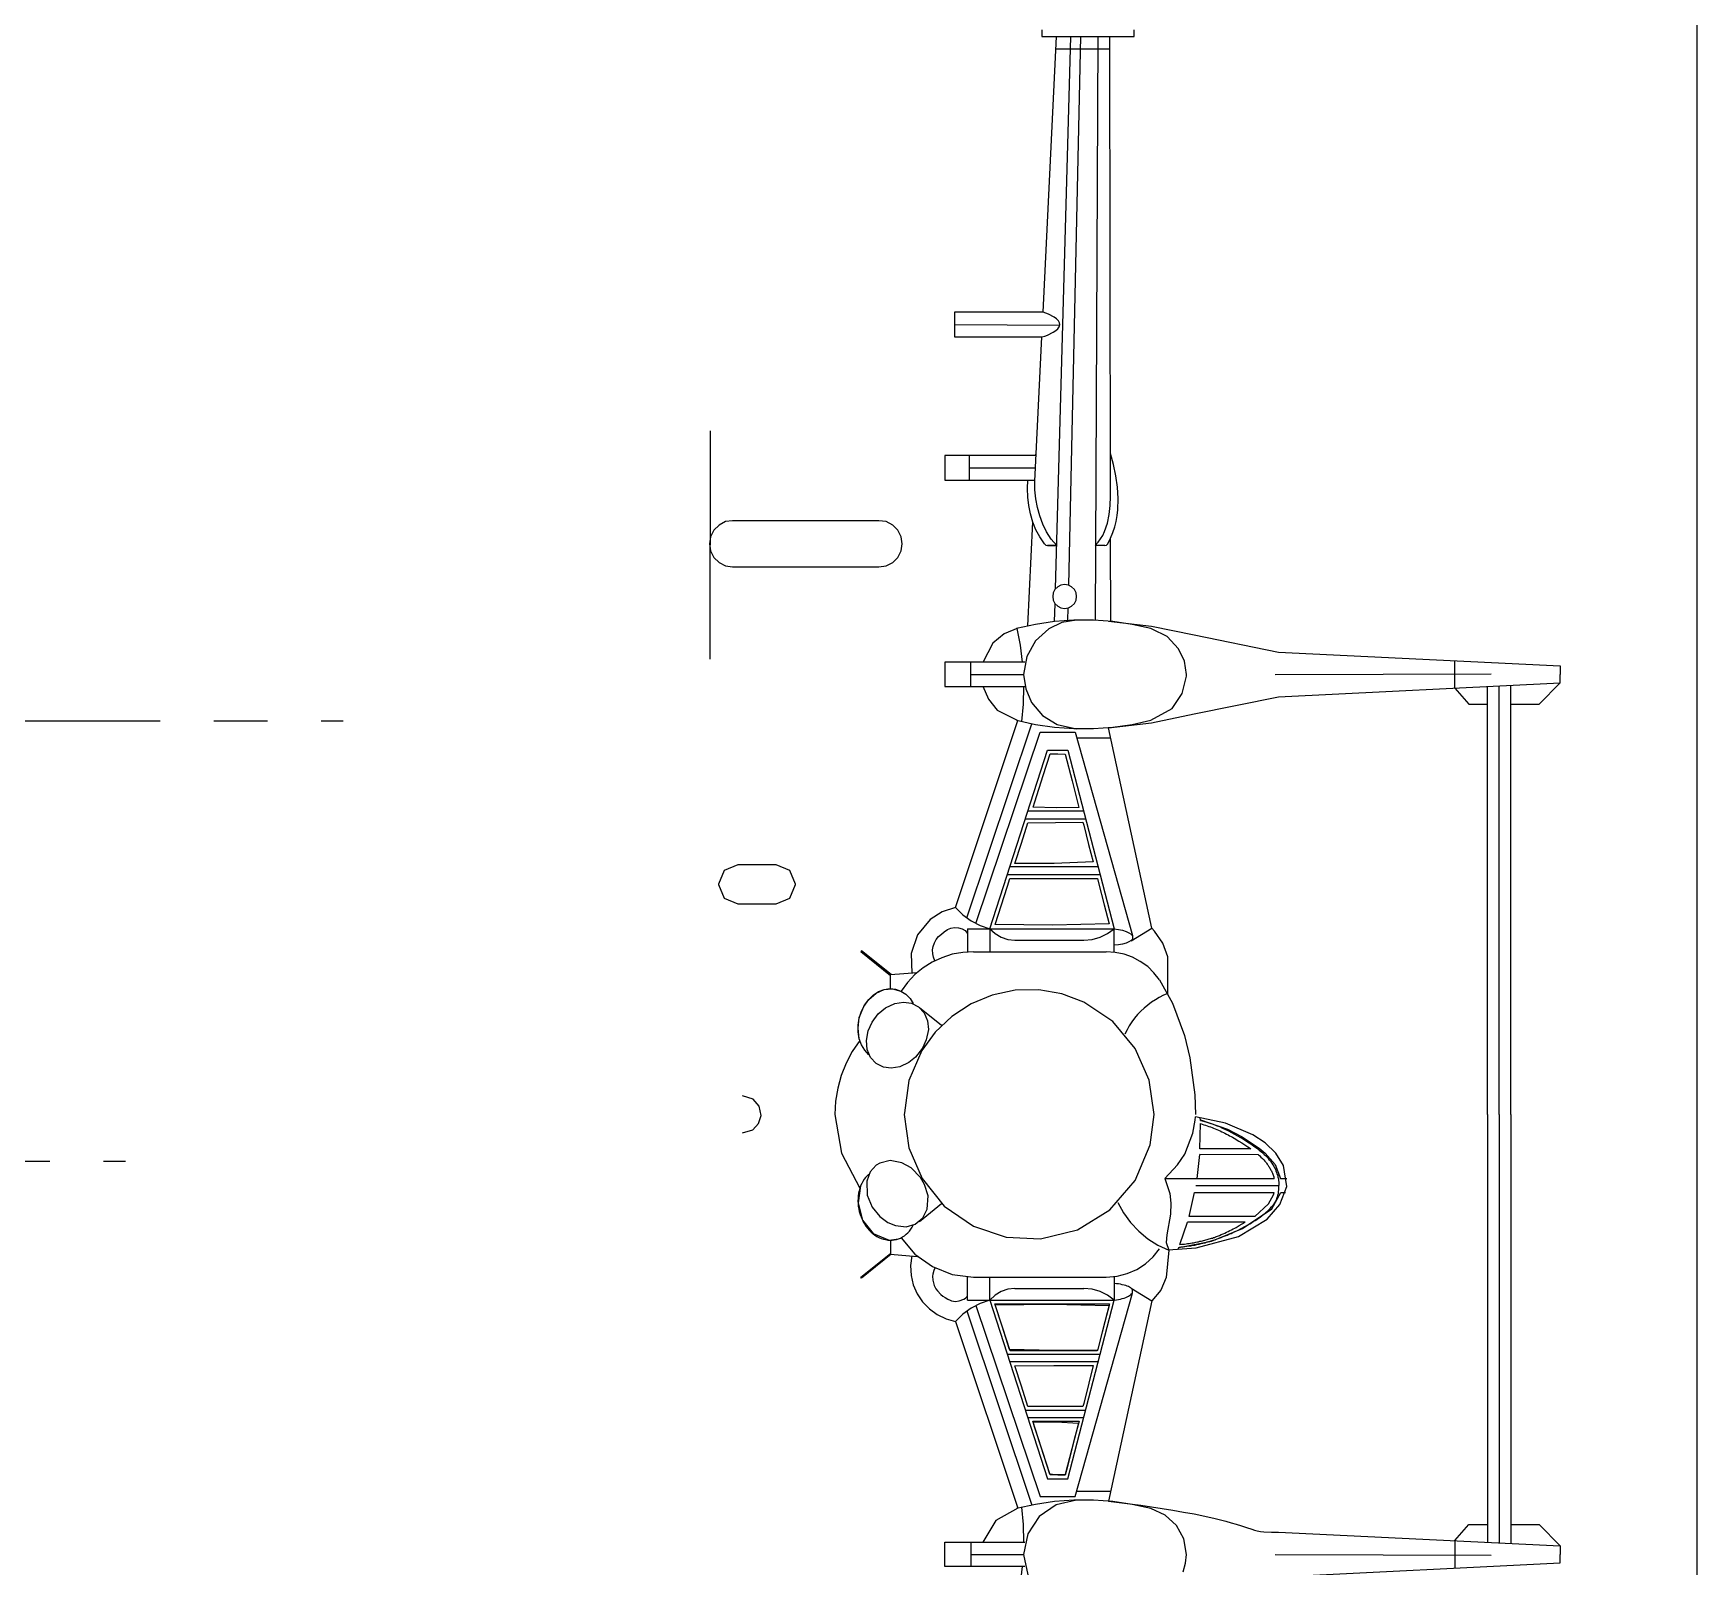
# Model space of a CAD drawing. Header units: inches. Extents: x 17 to 413, y 34 to 164.
# Drawn here: x 101.26 to 116.77, y 96.96 to 111.26 of the extents above; entities that cross this region are included whole.
import ezdxf

# ---------------------------------------------------------------- set-up
doc = ezdxf.new("R2010")
doc.units = ezdxf.units.IN
doc.header["$MEASUREMENT"] = 0
doc.linetypes.add('CENTERX2', pattern=[4, 2.5, -0.5, 0.5, -0.5])
doc.layers.add('CL', color=2, linetype='CENTERX2')
doc.layers.add('Layer 1', color=7, linetype='Continuous')

msp = doc.modelspace()

# ---------------------------------------------------------------- linework, layer by layer
at = {"layer": 'CL', "linetype": 'CENTERX2'}
for p, q in [((83.9384, 104.85215), (104.14353, 104.85215)), ((81.9106, 100.74514), (102.11572, 100.74514))]:
    msp.add_line(p, q, dxfattribs=at)
at = {"layer": 'Layer 1', "color": 7}
for p, q in [((116.76568, 124.4937), (116.76568, 84.68938)), ((110.65988, 111.29385), (110.65988, 111.23109)), ((110.65988, 111.23109), (111.51896, 111.23109)), ((110.6707, 108.66043), (110.79621, 111.23109)), ((110.78755, 106.08327), (110.92821, 111.23109)), ((110.9109, 106.11572), (111.02342, 111.23109)), ((111.18139, 111.23109), (111.15542, 105.78898)), ((111.3004, 107.03104), (111.29175, 111.23109)), ((111.51896, 111.23109), (111.51896, 111.29385)), ((111.29175, 111.11424), (110.78972, 111.11424)), ((110.6707, 108.66043), (109.84625, 108.66043)), ((109.84625, 108.66043), (109.84625, 108.43322)), ((110.72263, 108.64312), (110.6707, 108.66043)), ((110.77457, 108.61498), (110.72263, 108.64312)), ((110.79621, 108.59984), (110.77457, 108.61498)), ((110.81352, 108.58253), (110.79621, 108.59984)), ((110.82434, 108.56305), (110.81352, 108.58253)), ((109.84625, 108.54574), (110.8265, 108.54141)), ((109.84625, 108.43322), (110.65988, 108.43322)), ((110.5928, 107.08514), (110.65988, 108.43322)), ((110.65988, 108.43322), (110.68585, 108.43755)), ((110.68585, 108.43755), (110.71182, 108.44837)), ((110.71182, 108.44837), (110.76591, 108.47433)), ((110.76591, 108.47433), (110.78972, 108.48948)), ((110.78972, 108.48948), (110.80919, 108.50679)), ((110.80919, 108.50679), (110.82218, 108.52627)), ((110.82218, 108.52627), (110.8265, 108.54574)), ((110.8265, 108.54574), (110.82434, 108.56305)), ((107.56548, 107.55686), (107.56332, 105.42545)), ((110.59713, 107.32532), (110.60579, 107.3448)), ((111.32637, 107.24093), (111.3004, 107.3448)), ((110.60579, 107.32532), (109.75537, 107.32532)), ((109.75537, 107.32532), (109.75537, 107.09595)), ((109.98474, 107.09595), (109.98474, 107.32532)), ((109.98474, 107.21064), (110.59929, 107.21064)), ((111.34801, 107.13707), (111.32637, 107.24093)), ((109.75537, 107.09595), (110.5928, 107.09595)), ((110.52572, 107.01806), (110.52788, 107.09595)), ((110.59497, 107.00507), (110.5928, 107.08514)), ((111.3004, 106.94448), (111.3004, 107.1111)), ((111.36532, 107.03104), (111.34801, 107.13707)), ((111.37181, 106.92501), (111.36532, 107.03104)), ((110.52788, 106.93799), (110.52572, 107.01806)), ((110.53654, 106.85793), (110.52788, 106.93799)), ((110.60362, 106.92285), (110.59497, 107.00507)), ((110.61877, 106.84062), (110.60362, 106.92285)), ((111.29607, 106.85793), (111.3004, 106.94448)), ((111.36748, 106.81898), (111.37181, 106.92501)), ((107.77538, 106.71728), (107.7083, 106.70862)), ((109.14081, 106.71728), (107.77538, 106.71728)), ((109.2079, 106.70862), (109.14081, 106.71728)), ((110.55385, 106.78003), (110.53654, 106.85793)), ((110.57549, 106.7043), (110.55385, 106.78003)), ((110.64041, 106.76272), (110.61877, 106.84062)), ((110.66854, 106.68482), (110.64041, 106.76272)), ((111.27011, 106.69348), (111.28742, 106.7757)), ((111.28742, 106.7757), (111.29607, 106.85793)), ((111.35234, 106.71079), (111.36099, 106.76488)), ((111.36099, 106.76488), (111.36748, 106.81898)), ((107.56981, 106.56797), (107.55899, 106.50306)), ((107.60011, 106.62856), (107.56981, 106.56797)), ((107.64988, 106.67617), (107.60011, 106.62856)), ((107.7083, 106.70862), (107.64988, 106.67617)), ((109.26849, 106.67617), (109.2079, 106.70862)), ((109.31609, 106.62856), (109.26849, 106.67617)), ((109.34639, 106.56797), (109.31609, 106.62856)), ((109.35721, 106.50306), (109.34639, 106.56797)), ((110.52788, 105.73705), (110.57549, 106.70646)), ((110.60362, 106.63289), (110.57549, 106.7043)), ((110.64041, 106.56581), (110.60362, 106.63289)), ((110.68369, 106.50306), (110.64041, 106.56581)), ((110.70316, 106.61341), (110.66854, 106.68482)), ((110.74644, 106.54633), (110.70316, 106.61341)), ((111.20735, 106.5485), (111.22899, 106.58096)), ((111.22899, 106.58096), (111.24414, 106.61774)), ((111.24414, 106.61774), (111.27011, 106.69348)), ((111.3004, 106.55499), (111.32204, 106.60692)), ((111.32204, 106.60692), (111.33935, 106.65885)), ((111.33935, 106.65885), (111.35234, 106.71079)), ((107.55899, 106.50306), (107.56981, 106.43598)), ((107.56981, 106.43598), (107.60011, 106.37539)), ((109.31609, 106.37539), (109.34639, 106.43598)), ((109.34639, 106.43598), (109.35721, 106.50306)), ((110.68369, 106.50306), (110.69667, 106.49007)), ((110.69667, 106.49007), (110.71182, 106.48575)), ((110.79837, 106.48575), (110.71182, 106.48575)), ((110.71182, 106.48575), (110.79837, 106.48575)), ((110.79837, 106.48575), (110.74644, 106.54633)), ((111.15758, 106.48575), (111.18571, 106.51604)), ((111.2463, 106.48575), (111.15758, 106.48575)), ((111.18571, 106.51604), (111.20735, 106.5485)), ((111.2463, 106.48575), (111.26145, 106.49007)), ((111.26145, 106.49007), (111.27444, 106.50306)), ((111.27444, 106.50306), (111.3004, 106.55499)), ((111.30257, 105.77816), (111.3004, 106.55066)), ((107.60011, 106.37539), (107.64988, 106.32778)), ((107.64988, 106.32778), (107.7083, 106.29749)), ((107.7083, 106.29749), (107.77538, 106.28667)), ((107.77538, 106.28667), (109.14081, 106.28667)), ((109.14081, 106.28667), (109.2079, 106.29749)), ((109.2079, 106.29749), (109.26849, 106.32778)), ((109.26849, 106.32778), (109.31609, 106.37539)), ((110.80703, 106.10058), (110.78106, 106.07678)), ((110.83732, 106.11572), (110.80703, 106.10058)), ((110.87195, 106.12222), (110.83732, 106.11572)), ((110.90657, 106.11572), (110.87195, 106.12222)), ((110.93686, 106.10058), (110.90657, 106.11572)), ((110.96283, 106.07678), (110.93686, 106.10058)), ((110.76592, 106.04432), (110.76159, 106.01186)), ((110.76159, 106.01186), (110.76592, 105.97724)), ((110.78106, 106.07678), (110.76592, 106.04432)), ((110.76592, 105.97724), (110.78106, 105.94478)), ((110.7789, 105.77816), (110.78323, 105.94262)), ((110.78106, 105.94478), (110.80703, 105.92098)), ((110.93686, 105.92098), (110.96283, 105.94478)), ((110.97798, 106.04432), (110.96283, 106.07678)), ((110.96283, 105.94478), (110.97798, 105.97724)), ((110.98231, 106.01186), (110.97798, 106.04432)), ((110.97798, 105.97724), (110.98231, 106.01186)), ((110.98231, 106.01186), (110.98231, 106.01186)), ((110.9585, 105.79115), (110.7789, 105.77816)), ((110.80703, 105.92098), (110.83732, 105.90583)), ((110.83732, 105.90583), (110.87195, 105.89934)), ((110.98231, 105.79115), (110.84712, 105.76751)), ((110.87195, 105.89934), (110.90657, 105.90583)), ((110.90224, 105.78682), (110.9044, 105.90583)), ((110.90657, 105.90583), (110.93686, 105.92098)), ((111.14027, 105.79115), (110.9585, 105.79115)), ((111.32204, 105.77816), (111.14027, 105.79115)), ((110.30923, 105.66272), (110.2038, 105.57427)), ((110.437, 105.71541), (110.30923, 105.66272)), ((110.59929, 105.75003), (110.42185, 105.71108)), ((110.4608, 105.55745), (110.43051, 105.71325)), ((110.72299, 105.70955), (110.59925, 105.59846)), ((110.7789, 105.77816), (110.59929, 105.75003)), ((110.84712, 105.76751), (110.72299, 105.70955)), ((111.28093, 105.78033), (111.68324, 105.7347)), ((111.50165, 105.75003), (111.32204, 105.77816)), ((111.67692, 105.71108), (111.50165, 105.75003)), ((111.68704, 105.70761), (111.67692, 105.71108)), ((111.68324, 105.7347), (112.07944, 105.65217)), ((111.82825, 105.63822), (111.68704, 105.70761)), ((111.93458, 105.52259), (111.82825, 105.63822)), ((112.07944, 105.65217), (112.86708, 105.49254)), ((110.2038, 105.57427), (110.11064, 105.3965)), ((110.48028, 105.39732), (110.4608, 105.55745)), ((110.59925, 105.59846), (110.51861, 105.45228)), ((111.98847, 105.40919), (111.93458, 105.52259)), ((112.86708, 105.49253), (115.49191, 105.3627)), ((110.50192, 105.39732), (109.75537, 105.39732)), ((109.75537, 105.39732), (109.75537, 105.17012)), ((109.99772, 105.17012), (109.99772, 105.39732)), ((110.51861, 105.45228), (110.48893, 105.2848)), ((112.008, 105.2848), (111.98847, 105.40919)), ((114.50949, 105.15713), (114.50949, 105.41247)), ((115.49191, 105.3627), (115.49191, 105.2848)), ((109.75537, 105.17012), (110.50192, 105.17012)), ((109.99772, 105.2848), (110.48893, 105.2848)), ((110.11064, 105.17318), (110.16056, 105.05244)), ((110.48677, 105.00783), (110.4911, 105.17012)), ((110.48893, 105.2848), (110.50861, 105.14869)), ((111.96827, 105.1057), (112.00661, 105.26907)), ((112.00661, 105.26907), (112.008, 105.2848)), ((112.83462, 105.2848), (114.84922, 105.28913)), ((112.86708, 105.07491), (115.49191, 105.20474)), ((114.8146, 101.18212), (114.8146, 105.17012)), ((114.9228, 101.18212), (114.9228, 105.17661)), ((115.03099, 101.18212), (115.03099, 105.18094)), ((115.29715, 105.00566), (115.49191, 105.20474)), ((115.49191, 105.20474), (115.49191, 105.2848)), ((110.16056, 105.05244), (110.24372, 104.95114)), ((110.47162, 104.84554), (110.48677, 105.00783)), ((110.50861, 105.14869), (110.56322, 105.02284)), ((110.56322, 105.02284), (110.66516, 104.89974)), ((111.87325, 104.96693), (111.96827, 105.1057)), ((112.07938, 104.91619), (112.86708, 105.07491)), ((114.50949, 105.15713), (114.63932, 105.00566)), ((109.85491, 103.11012), (110.437, 104.85419)), ((110.24372, 104.95114), (110.437, 104.85419)), ((110.42185, 104.85636), (110.59929, 104.81741)), ((110.66516, 104.89974), (110.80198, 104.81655)), ((111.50165, 104.81741), (111.67692, 104.85636)), ((111.67692, 104.85636), (111.87325, 104.96693)), ((111.68322, 104.83284), (112.07938, 104.91619)), ((114.63932, 105.00566), (114.8146, 105.00566)), ((115.03099, 105.00566), (115.29715, 105.00566)), ((109.96094, 103.01491), (110.56683, 104.8239)), ((110.04533, 102.96298), (110.64257, 104.746)), ((110.59929, 104.81741), (110.7789, 104.79144)), ((110.64257, 104.746), (110.97149, 104.746)), ((110.7789, 104.79144), (110.9585, 104.77846)), ((110.80198, 104.81655), (110.98231, 104.77629)), ((110.9585, 104.77846), (111.14027, 104.77846)), ((110.97149, 104.746), (111.50381, 102.84829)), ((111.14027, 104.77846), (111.32204, 104.79144)), ((111.28093, 104.78711), (111.68322, 104.83284)), ((111.68341, 102.9197), (111.28093, 104.78711)), ((111.32204, 104.79144), (111.50165, 104.81741)), ((110.17517, 102.91321), (110.71182, 104.57938)), ((110.67184, 104.34219), (110.73645, 104.54286)), ((110.71182, 104.57938), (110.90224, 104.57938)), ((110.73645, 104.54286), (110.80726, 104.54286)), ((110.80726, 104.54286), (110.87808, 104.53962)), ((110.90224, 104.57938), (111.33502, 102.91321)), ((110.98663, 104.69407), (111.3004, 104.69407)), ((110.87808, 104.53962), (110.94184, 104.2909)), ((110.59262, 104.09693), (110.67184, 104.34219)), ((110.94184, 104.2909), (111.00561, 104.04283)), ((110.57802, 104.0463), (110.59262, 104.09693)), ((110.50625, 103.93888), (111.0667, 103.93888)), ((111.04939, 104.01029), (110.52788, 104.01029)), ((110.79181, 104.04025), (110.57802, 104.0463)), ((110.57802, 104.0463), (110.57802, 104.0463)), ((111.00561, 104.04283), (110.79181, 104.04025)), ((110.46853, 103.71206), (110.52988, 103.90147)), ((110.52988, 103.90147), (110.78618, 103.90345)), ((110.78618, 103.90345), (111.04248, 103.90542)), ((111.04248, 103.90542), (111.0498, 103.87719)), ((111.0498, 103.87719), (111.09557, 103.69893)), ((110.40719, 103.52265), (110.46853, 103.71206)), ((110.46853, 103.71206), (110.46853, 103.71206)), ((111.09557, 103.69893), (111.13783, 103.53577)), ((107.64751, 103.3308), (107.70023, 103.45807)), ((107.70023, 103.45807), (107.82751, 103.51078)), ((107.82751, 103.51078), (108.18015, 103.51078)), ((107.82751, 103.51078), (107.82751, 103.51078)), ((108.18015, 103.51078), (108.30744, 103.45807)), ((108.30744, 103.45807), (108.36016, 103.3308)), ((111.18355, 103.4888), (110.36126, 103.4888)), ((110.77442, 103.52265), (110.40719, 103.52265)), ((111.13783, 103.53577), (110.77442, 103.52265)), ((107.64751, 103.32319), (107.64751, 103.3308)), ((107.70023, 103.19592), (107.64751, 103.32319)), ((108.36016, 103.32319), (108.30744, 103.19592)), ((108.36016, 103.3308), (108.36016, 103.32319)), ((110.22544, 102.9515), (110.33902, 103.31073)), ((110.22544, 102.9515), (110.33902, 103.31073)), ((110.33746, 103.41739), (111.20303, 103.41739)), ((110.33902, 103.31073), (110.36171, 103.38012)), ((110.33902, 103.31073), (110.36171, 103.38012)), ((110.36171, 103.38012), (110.76939, 103.38012)), ((110.36171, 103.38012), (110.76939, 103.38012)), ((110.76939, 103.38012), (111.17708, 103.38012)), ((110.76939, 103.38012), (111.17708, 103.38012)), ((111.17708, 103.38012), (111.18829, 103.34073)), ((111.17708, 103.38012), (111.18829, 103.34073)), ((111.18829, 103.34073), (111.24174, 103.13631)), ((111.18829, 103.34073), (111.24174, 103.13631)), ((107.82751, 103.1432), (107.70023, 103.19592)), ((108.30744, 103.19592), (108.18015, 103.1432)), ((108.18015, 103.1432), (107.82751, 103.1432)), ((109.61671, 102.99853), (109.49922, 102.85713)), ((109.72865, 103.06955), (109.61671, 102.99853)), ((109.85491, 103.11012), (109.72865, 103.06955)), ((109.85491, 103.11012), (109.92199, 103.04304)), ((109.92199, 103.04304), (109.99989, 102.98678)), ((111.24174, 103.13631), (111.28783, 102.95815)), ((111.24174, 103.13631), (111.28783, 102.95815)), ((109.49922, 102.85713), (109.44076, 102.68283)), ((109.6753, 102.81151), (109.69694, 102.83964)), ((109.69694, 102.83964), (109.72291, 102.86344)), ((109.72291, 102.86344), (109.74887, 102.88508)), ((109.74887, 102.88508), (109.77917, 102.90455)), ((109.77917, 102.90455), (109.81163, 102.91754)), ((109.81163, 102.91754), (109.84408, 102.92403)), ((109.84408, 102.92403), (109.88087, 102.92186)), ((109.88087, 102.92186), (109.91549, 102.91321)), ((109.91549, 102.91321), (109.94579, 102.8959)), ((109.94579, 102.8959), (109.96743, 102.86993)), ((109.96743, 102.91321), (111.33502, 102.91321)), ((109.96743, 102.91321), (109.96743, 102.69682)), ((109.99989, 102.98678), (110.08428, 102.9435)), ((110.08428, 102.9435), (110.17517, 102.91321)), ((110.17517, 102.91321), (110.17517, 102.69899)), ((110.17517, 102.91321), (110.22277, 102.86777)), ((110.20748, 102.91321), (111.33502, 102.91321)), ((110.22277, 102.86777), (110.27903, 102.83315)), ((110.75856, 102.94502), (110.22544, 102.9515)), ((110.22544, 102.9515), (110.22544, 102.9515)), ((110.75856, 102.94502), (110.22544, 102.9515)), ((110.22544, 102.9515), (110.22544, 102.9515)), ((111.28783, 102.95815), (110.75856, 102.94502)), ((111.28783, 102.95815), (110.75856, 102.94502)), ((111.20303, 102.83315), (111.27227, 102.86777)), ((111.27227, 102.86777), (111.33502, 102.91321)), ((111.33502, 102.69466), (111.33502, 102.91321)), ((111.33502, 102.91321), (111.37397, 102.90672)), ((111.37397, 102.90672), (111.41293, 102.89806)), ((111.41293, 102.89806), (111.44538, 102.88724)), ((111.44538, 102.88724), (111.47135, 102.87426)), ((111.47135, 102.87426), (111.49083, 102.86128)), ((111.49083, 102.80069), (111.68341, 102.9197)), ((111.49083, 102.86128), (111.50381, 102.84613)), ((111.50381, 102.84613), (111.50598, 102.83098)), ((111.70869, 102.88915), (111.6834, 102.9197)), ((111.78891, 102.77913), (111.70869, 102.88915)), ((108.97852, 102.70764), (108.97203, 102.70115)), ((108.97203, 102.70115), (109.24685, 102.47827)), ((109.2555, 102.48693), (108.97852, 102.70764)), ((109.44076, 102.68283), (109.44593, 102.49991)), ((109.64068, 102.7163), (109.64717, 102.74876)), ((109.64284, 102.67951), (109.64068, 102.7163)), ((109.64717, 102.74876), (109.65799, 102.78121)), ((109.65799, 102.78121), (109.6753, 102.81151)), ((109.92199, 102.6925), (109.82245, 102.67519)), ((110.02153, 102.69899), (109.92199, 102.6925)), ((110.02153, 102.69899), (111.25929, 102.69899)), ((110.27903, 102.83315), (110.34179, 102.81151)), ((110.34179, 102.81151), (110.4067, 102.80502)), ((110.4067, 102.80502), (111.05155, 102.80502)), ((111.05155, 102.80502), (111.12945, 102.81151)), ((111.12945, 102.81151), (111.20303, 102.83315)), ((111.34368, 102.6925), (111.25929, 102.69899)), ((111.37397, 102.76174), (111.33502, 102.75957)), ((111.42591, 102.67519), (111.34368, 102.6925)), ((111.41293, 102.76823), (111.37397, 102.76174)), ((111.44538, 102.77905), (111.41293, 102.76823)), ((111.47135, 102.78987), (111.44538, 102.77905)), ((111.49083, 102.80285), (111.47135, 102.78987)), ((111.50381, 102.81584), (111.49083, 102.80285)), ((111.50598, 102.83098), (111.50381, 102.81584)), ((111.8326, 102.65076), (111.78891, 102.77913)), ((109.55196, 102.54752), (109.47622, 102.48477)), ((109.63635, 102.60161), (109.55196, 102.54752)), ((109.72724, 102.64273), (109.63635, 102.60161)), ((109.64933, 102.64706), (109.64284, 102.67951)), ((109.66232, 102.6146), (109.64933, 102.64706)), ((109.82245, 102.67519), (109.72724, 102.64273)), ((111.50381, 102.64706), (111.42591, 102.67519)), ((111.57738, 102.60811), (111.50381, 102.64706)), ((111.64663, 102.5605), (111.57738, 102.60811)), ((111.70505, 102.50208), (111.64663, 102.5605)), ((111.83272, 102.30949), (111.8326, 102.65076)), ((109.24685, 102.48477), (109.49786, 102.50424)), ((109.24685, 102.35493), (109.24685, 102.48477)), ((109.40698, 102.41119), (109.34639, 102.33113)), ((109.47622, 102.48477), (109.40698, 102.41119)), ((111.75699, 102.435), (111.70505, 102.50208)), ((111.75699, 102.435), (111.87814, 102.21934)), ((108.99813, 102.18809), (109.04492, 102.25255)), ((109.00449, 102.2013), (109.04344, 102.25107)), ((109.04344, 102.25107), (109.08672, 102.29435)), ((109.04492, 102.25255), (109.11299, 102.31148)), ((109.08672, 102.29435), (109.13649, 102.3268)), ((109.11299, 102.31148), (109.19048, 102.34661)), ((109.13649, 102.3268), (109.18842, 102.34628)), ((109.18842, 102.34628), (109.24252, 102.35493)), ((109.19048, 102.34661), (109.26741, 102.35182)), ((109.20203, 102.17464), (109.28757, 102.21575)), ((109.24252, 102.35493), (109.29445, 102.34844)), ((109.26741, 102.35182), (109.34422, 102.33113)), ((109.28757, 102.21575), (109.369, 102.22861)), ((109.29445, 102.34844), (109.34422, 102.33113)), ((109.34422, 102.33113), (109.38966, 102.303)), ((109.369, 102.22861), (109.44544, 102.21913)), ((109.38966, 102.303), (109.43078, 102.26189)), ((109.43078, 102.26189), (109.46107, 102.21428)), ((109.44544, 102.21913), (109.51061, 102.18394)), ((110.19606, 102.29402), (109.99903, 102.21219)), ((110.41095, 102.34), (110.19606, 102.29402)), ((110.63063, 102.3437), (110.41095, 102.34)), ((110.84706, 102.30587), (110.63063, 102.3437)), ((111.05221, 102.22727), (110.84706, 102.30587)), ((111.32127, 102.04639), (111.05221, 102.22727)), ((111.68125, 102.22727), (111.64663, 102.2013)), ((111.71804, 102.25107), (111.68125, 102.22727)), ((111.75482, 102.27271), (111.71804, 102.25107)), ((111.79377, 102.29218), (111.75482, 102.27271)), ((111.83272, 102.30949), (111.79377, 102.29218)), ((111.87814, 102.21934), (111.99009, 101.9175)), ((108.94606, 101.98584), (108.95608, 102.08408)), ((108.94606, 102.01521), (108.95472, 102.08012)), ((108.95472, 102.08012), (108.97636, 102.14288)), ((108.95608, 102.08408), (108.99813, 102.18809)), ((108.97636, 102.14288), (109.00449, 102.2013)), ((109.07795, 102.04315), (109.13454, 102.11907)), ((109.13454, 102.11907), (109.20203, 102.17464)), ((109.51061, 102.18394), (109.56155, 102.13019)), ((109.5195, 102.1775), (109.72291, 102.01304)), ((109.56155, 102.13019), (109.59203, 102.05403)), ((109.82031, 102.09571), (109.6655, 101.94895)), ((109.99903, 102.21219), (109.82031, 102.09571)), ((111.52328, 102.07796), (111.49732, 102.04334)), ((111.55142, 102.11258), (111.52328, 102.07796)), ((111.58171, 102.14288), (111.55142, 102.11258)), ((111.61201, 102.17317), (111.58171, 102.14288)), ((111.64663, 102.2013), (111.61201, 102.17317)), ((108.94606, 101.95029), (108.94606, 102.01521)), ((108.95688, 101.88754), (108.94606, 101.98584)), ((108.95688, 101.88754), (108.94606, 101.95029)), ((109.02304, 101.8712), (109.0392, 101.96047)), ((109.0392, 101.96047), (109.07795, 102.04315)), ((109.6655, 101.94895), (109.54019, 101.77627)), ((109.60112, 101.97212), (109.58119, 101.87774)), ((109.59203, 102.05403), (109.60112, 101.97212)), ((111.52946, 101.79748), (111.32127, 102.04639)), ((111.45404, 101.96977), (111.43456, 101.93082)), ((111.47352, 102.00655), (111.45404, 101.96977)), ((111.49732, 102.04334), (111.47352, 102.00655)), ((111.99009, 101.9175), (112.04044, 101.7096)), ((108.89196, 101.76853), (108.8357, 101.66033)), ((108.96337, 101.87023), (108.89196, 101.76853)), ((108.97852, 101.83128), (108.95688, 101.88754)), ((109.00882, 101.77935), (108.97852, 101.83128)), ((109.0456, 101.73823), (109.00882, 101.77935)), ((109.02979, 101.7878), (109.02304, 101.8712)), ((109.06325, 101.71342), (109.02979, 101.7878)), ((109.54019, 101.77627), (109.42039, 101.49754)), ((109.54738, 101.79974), (109.48075, 101.71556)), ((109.58119, 101.87774), (109.54738, 101.79974)), ((111.66028, 101.50205), (111.52946, 101.79748)), ((108.8357, 101.66033), (108.7881, 101.54565)), ((109.11485, 101.65601), (109.06325, 101.71342)), ((109.18189, 101.62281), (109.11485, 101.65601)), ((109.11485, 101.65601), (109.11485, 101.65601)), ((109.25565, 101.61291), (109.18189, 101.62281)), ((109.33463, 101.62639), (109.25565, 101.61291)), ((109.41845, 101.66484), (109.33463, 101.62639)), ((109.48075, 101.71556), (109.41845, 101.66484)), ((112.04044, 101.7096), (112.08472, 101.36557)), ((108.7881, 101.54565), (108.75564, 101.42664)), ((109.42039, 101.49754), (109.37748, 101.19712)), ((111.70722, 101.18212), (111.66028, 101.50205)), ((107.96827, 101.3247), (107.86843, 101.35523)), ((108.02381, 101.2571), (107.96827, 101.3247)), ((108.73616, 101.30546), (108.72967, 101.18212)), ((108.75564, 101.42664), (108.73616, 101.30546)), ((112.08472, 101.36557), (112.09239, 101.18212)), ((108.01883, 101.09691), (108.0421, 101.17209)), ((108.0421, 101.17209), (108.02381, 101.2571)), ((108.72967, 101.18212), (108.78984, 100.81888)), ((109.37748, 101.19712), (109.37668, 101.18212)), ((109.37668, 101.18212), (109.4194, 100.87124)), ((111.67005, 100.89899), (111.70722, 101.18212)), ((112.08751, 101.12745), (112.09239, 101.15832)), ((112.37073, 101.10091), (112.09239, 101.15832)), ((112.13784, 101.12586), (112.13567, 101.15183)), ((112.13784, 101.13235), (112.39102, 101.04364)), ((114.8146, 101.18212), (114.8146, 97.19196)), ((114.9228, 101.18212), (114.9228, 97.18547)), ((115.03099, 101.18212), (115.03099, 97.18114)), ((107.86843, 101.00901), (107.96605, 101.03821)), ((107.96605, 101.03821), (108.01883, 101.09691)), ((111.99321, 100.81014), (112.06651, 101.00615)), ((112.06651, 101.00615), (112.08751, 101.12745)), ((112.13351, 100.85971), (112.13784, 101.09557)), ((112.13784, 101.12586), (112.16813, 101.1172)), ((112.13784, 101.09557), (112.15298, 101.09124)), ((112.15298, 101.09124), (112.1703, 101.08475)), ((112.16813, 101.1172), (112.19843, 101.10855)), ((112.1703, 101.08475), (112.18544, 101.08042)), ((112.18544, 101.08042), (112.20059, 101.07609)), ((112.19843, 101.10855), (112.22656, 101.09989)), ((112.20059, 101.07609), (112.21574, 101.0696)), ((112.21574, 101.0696), (112.23089, 101.06528)), ((112.22656, 101.09989), (112.25685, 101.08908)), ((112.23089, 101.06528), (112.24603, 101.05878)), ((112.24603, 101.05878), (112.26118, 101.05229)), ((112.25685, 101.08908), (112.28498, 101.07826)), ((112.26118, 101.05229), (112.27633, 101.04797)), ((112.27633, 101.04797), (112.29148, 101.04147)), ((112.28498, 101.07826), (112.31528, 101.06744)), ((112.29148, 101.04147), (112.30662, 101.03498)), ((112.30662, 101.03498), (112.32177, 101.02849)), ((112.31528, 101.06744), (112.34341, 101.05445)), ((112.32177, 101.02849), (112.33692, 101.01984)), ((112.33692, 101.01984), (112.35206, 101.01334)), ((112.34341, 101.05445), (112.37154, 101.04147)), ((112.35206, 101.01334), (112.36505, 101.00685)), ((112.36505, 101.00685), (112.3802, 100.9982)), ((112.62704, 100.99204), (112.37073, 101.10091)), ((112.37154, 101.04147), (112.39967, 101.02849)), ((112.3802, 100.9982), (112.39534, 100.9917)), ((112.39102, 101.04364), (112.52092, 100.97507)), ((112.39534, 100.9917), (112.41049, 100.98305)), ((112.39967, 101.02849), (112.4278, 101.01334)), ((112.41049, 100.98305), (112.42347, 100.97656)), ((112.42347, 100.97656), (112.43862, 100.9679)), ((112.4278, 101.01334), (112.45593, 100.99819)), ((112.45593, 100.99819), (112.48406, 100.98305)), ((112.48406, 100.98305), (112.51219, 100.96574)), ((112.52092, 100.97507), (112.68592, 100.86775)), ((112.7406, 100.91641), (112.62704, 100.99204)), ((108.78984, 100.81888), (108.96337, 100.49401)), ((109.4194, 100.87124), (109.54241, 100.5825)), ((111.52852, 100.56581), (111.67005, 100.89899)), ((112.60957, 100.85971), (112.13351, 100.85971)), ((112.43862, 100.9679), (112.45377, 100.95925)), ((112.45377, 100.95925), (112.46892, 100.95059)), ((112.46892, 100.95059), (112.4819, 100.94194)), ((112.4819, 100.94194), (112.49705, 100.93328)), ((112.49705, 100.93328), (112.52518, 100.91597)), ((112.51219, 100.96574), (112.53816, 100.95059)), ((112.52518, 100.91597), (112.55331, 100.89866)), ((112.53816, 100.95059), (112.56629, 100.93328)), ((112.55331, 100.89866), (112.58144, 100.87918)), ((112.56629, 100.93328), (112.59226, 100.91597)), ((112.58144, 100.87918), (112.59442, 100.87053)), ((112.59226, 100.91597), (112.62039, 100.89649)), ((112.59442, 100.87053), (112.60957, 100.85971)), ((112.62039, 100.89649), (112.64636, 100.87918)), ((112.64636, 100.87918), (112.67232, 100.85971)), ((112.67232, 100.85971), (112.68531, 100.84889)), ((112.68531, 100.84889), (112.69829, 100.84023)), ((112.68592, 100.86775), (112.74231, 100.82099)), ((112.69829, 100.84023), (112.70911, 100.82941)), ((112.70911, 100.82941), (112.72209, 100.81859)), ((112.72209, 100.81859), (112.73291, 100.80777)), ((112.84014, 100.82155), (112.7406, 100.91641)), ((112.74231, 100.82099), (112.83572, 100.71358)), ((112.91229, 100.7049), (112.84014, 100.82155)), ((109.11485, 100.70824), (109.05859, 100.64765)), ((109.14788, 100.72699), (109.11485, 100.70824)), ((109.11485, 100.70824), (109.11485, 100.70824)), ((109.2438, 100.75093), (109.14788, 100.72699)), ((109.35451, 100.72965), (109.2438, 100.75093)), ((109.44101, 100.68224), (109.35451, 100.72965)), ((109.52832, 100.59208), (109.44101, 100.68224)), ((111.80676, 100.5849), (111.92395, 100.71229)), ((111.92395, 100.71229), (111.99321, 100.81014)), ((112.10754, 100.5849), (112.13135, 100.80777)), ((112.67882, 100.80561), (112.13135, 100.80777)), ((112.67882, 100.80561), (112.6918, 100.79479)), ((112.6918, 100.79479), (112.70262, 100.78181)), ((112.70262, 100.78181), (112.7156, 100.77099)), ((112.7156, 100.77099), (112.72859, 100.758)), ((112.72859, 100.758), (112.73941, 100.74502)), ((112.73291, 100.80777), (112.74373, 100.79695)), ((112.73941, 100.74502), (112.74373, 100.73853)), ((112.74373, 100.79695), (112.75672, 100.78613)), ((112.74373, 100.73853), (112.75023, 100.73204)), ((112.75023, 100.73204), (112.75455, 100.72555)), ((112.75455, 100.72555), (112.76104, 100.71905)), ((112.75672, 100.78613), (112.76537, 100.77532)), ((112.76104, 100.71905), (112.76537, 100.71256)), ((112.76537, 100.77532), (112.77619, 100.76233)), ((112.76537, 100.71256), (112.7697, 100.70607)), ((112.7697, 100.70607), (112.77402, 100.69958)), ((112.77402, 100.69958), (112.77835, 100.69309)), ((112.77619, 100.76233), (112.78701, 100.75151)), ((112.77835, 100.69309), (112.78268, 100.68443)), ((112.78268, 100.68443), (112.787, 100.67794)), ((112.787, 100.67794), (112.79133, 100.66929)), ((112.78701, 100.75151), (112.79567, 100.73853)), ((112.79133, 100.66929), (112.79566, 100.66279)), ((112.79567, 100.73853), (112.80432, 100.72555)), ((112.80432, 100.72555), (112.81298, 100.71256)), ((112.81298, 100.71256), (112.82163, 100.69958)), ((112.82163, 100.69958), (112.82813, 100.68443)), ((112.82813, 100.68443), (112.83678, 100.67145)), ((112.83572, 100.71358), (112.8844, 100.58274)), ((112.83678, 100.67145), (112.84111, 100.6563)), ((112.9431, 100.51048), (112.91229, 100.7049)), ((108.96987, 100.51565), (108.94534, 100.35584)), ((108.96987, 100.51565), (108.96337, 100.49401)), ((108.98068, 100.53729), (108.96987, 100.51565)), ((108.9915, 100.55677), (108.98068, 100.53729)), ((109.00232, 100.57624), (108.9915, 100.55677)), ((109.01531, 100.59355), (109.00232, 100.57624)), ((109.03045, 100.6087), (109.01531, 100.59355)), ((109.05859, 100.64765), (109.02658, 100.55902)), ((109.02658, 100.55902), (109.03138, 100.42789)), ((109.0456, 100.62385), (109.03045, 100.6087)), ((109.56658, 100.5288), (109.52832, 100.59208)), ((109.54241, 100.5825), (109.75013, 100.32657)), ((109.59799, 100.42269), (109.56658, 100.5288)), ((111.29251, 100.29135), (111.52852, 100.56581)), ((111.80676, 100.5849), (112.10754, 100.5849)), ((111.80676, 100.5849), (111.85188, 100.44486)), ((112.09672, 100.51782), (112.86924, 100.51782)), ((112.10754, 100.5849), (112.82596, 100.58273)), ((112.79566, 100.66279), (112.79999, 100.6563)), ((112.79999, 100.6563), (112.80431, 100.64765)), ((112.80431, 100.64765), (112.80648, 100.63899)), ((112.80648, 100.63899), (112.81081, 100.6325)), ((112.81081, 100.6325), (112.81297, 100.62385)), ((112.81297, 100.62385), (112.81514, 100.61519)), ((112.81514, 100.61519), (112.81947, 100.6087)), ((112.81947, 100.6087), (112.82163, 100.60004)), ((112.82163, 100.60004), (112.8238, 100.59139)), ((112.8238, 100.59139), (112.82596, 100.58273)), ((112.84111, 100.6563), (112.8476, 100.64116)), ((112.8476, 100.64116), (112.85193, 100.62817)), ((112.85193, 100.62817), (112.85842, 100.61303)), ((112.85842, 100.61303), (112.86059, 100.59571)), ((112.86059, 100.59571), (112.86491, 100.58057)), ((112.86491, 100.58057), (112.86708, 100.56542)), ((112.86708, 100.56542), (112.86924, 100.55027)), ((112.86924, 100.55027), (112.86924, 100.53296)), ((112.86924, 100.53296), (112.86924, 100.51782)), ((112.86925, 100.50915), (112.86925, 100.51781)), ((112.86925, 100.5005), (112.86925, 100.50915)), ((112.8797, 100.34159), (112.9431, 100.51048)), ((112.88439, 100.58273), (112.94498, 100.58273)), ((108.94606, 100.3988), (108.94389, 100.375)), ((108.94389, 100.375), (108.94606, 100.34903)), ((108.94534, 100.35584), (108.98628, 100.19634)), ((108.94822, 100.42261), (108.94606, 100.3988)), ((108.95039, 100.44857), (108.94822, 100.42261)), ((108.95688, 100.47021), (108.95039, 100.44857)), ((108.96337, 100.49401), (108.95688, 100.47021)), ((109.03138, 100.42789), (109.07807, 100.31658)), ((109.5893, 100.29659), (109.59799, 100.42269)), ((111.36748, 100.35985), (111.42158, 100.26248)), ((111.85188, 100.44486), (111.86109, 100.35511)), ((111.86109, 100.35511), (111.85957, 100.25048)), ((112.03181, 100.23002), (112.08374, 100.4529)), ((112.08374, 100.4529), (112.82596, 100.4529)), ((112.77403, 100.34687), (112.81814, 100.43032)), ((112.8036, 100.30245), (112.88659, 100.4529)), ((112.81814, 100.43032), (112.82595, 100.4529)), ((112.82379, 100.34903), (112.82812, 100.35552)), ((112.82812, 100.35552), (112.83245, 100.36201)), ((112.83245, 100.36201), (112.83678, 100.3685)), ((112.83678, 100.3685), (112.8411, 100.37499)), ((112.8411, 100.37499), (112.84327, 100.38148)), ((112.84327, 100.38148), (112.8476, 100.38798)), ((112.8476, 100.38798), (112.84976, 100.39447)), ((112.84976, 100.39447), (112.85193, 100.40096)), ((112.85193, 100.40096), (112.85409, 100.40745)), ((112.85409, 100.40745), (112.85626, 100.41611)), ((112.85626, 100.41611), (112.85842, 100.4226)), ((112.85842, 100.4226), (112.86059, 100.42909)), ((112.86059, 100.42909), (112.86275, 100.43775)), ((112.86275, 100.43775), (112.86492, 100.44424)), ((112.86492, 100.45073), (112.86708, 100.45938)), ((112.86492, 100.44424), (112.86492, 100.45073)), ((112.86708, 100.46804), (112.86925, 100.47453)), ((112.86708, 100.45938), (112.86708, 100.46804)), ((112.86925, 100.49184), (112.86925, 100.5005)), ((112.86925, 100.48319), (112.86925, 100.49184)), ((112.86925, 100.47453), (112.86925, 100.48319)), ((112.88655, 100.4529), (112.92983, 100.4529)), ((108.94606, 100.34903), (108.94822, 100.32307)), ((108.94822, 100.32307), (108.95255, 100.29927)), ((108.95255, 100.29927), (108.95688, 100.27546)), ((108.95688, 100.27546), (108.96553, 100.2495)), ((108.96553, 100.2495), (108.97419, 100.22569)), ((108.97419, 100.22569), (108.98284, 100.20406)), ((108.98284, 100.20406), (108.99366, 100.18025)), ((109.07807, 100.31658), (109.14823, 100.2291)), ((109.14823, 100.2291), (109.22341, 100.17358)), ((109.47851, 100.15706), (109.55035, 100.21732)), ((109.5195, 100.18458), (109.72291, 100.3512)), ((109.55035, 100.21732), (109.5893, 100.29659)), ((109.75013, 100.32657), (110.02066, 100.13821)), ((110.99077, 100.10636), (111.29251, 100.29135)), ((111.42158, 100.26248), (111.4865, 100.17376)), ((111.85957, 100.25048), (111.82623, 100.05908)), ((112.64419, 100.23002), (112.03181, 100.23002)), ((112.49355, 100.04407), (112.7596, 100.20544)), ((112.53095, 100.11744), (112.8036, 100.30245)), ((112.64419, 100.23002), (112.77403, 100.34687)), ((112.64852, 100.19323), (112.66367, 100.20189)), ((112.66367, 100.20189), (112.67882, 100.2127)), ((112.67882, 100.2127), (112.69396, 100.22352)), ((112.69396, 100.22352), (112.70911, 100.23651)), ((112.70911, 100.23651), (112.72426, 100.24733)), ((112.72426, 100.24733), (112.73724, 100.25815)), ((112.73724, 100.25815), (112.75239, 100.26896)), ((112.75239, 100.26896), (112.76537, 100.28195)), ((112.7596, 100.20544), (112.8797, 100.34159)), ((112.76537, 100.28195), (112.77619, 100.29277)), ((112.77619, 100.29277), (112.78918, 100.30575)), ((112.78918, 100.30575), (112.8, 100.31873)), ((112.8, 100.31873), (112.80432, 100.32306)), ((112.80432, 100.32306), (112.81081, 100.32955)), ((112.81081, 100.32955), (112.81514, 100.33604)), ((112.81514, 100.33604), (112.81947, 100.34254)), ((112.81947, 100.34254), (112.82379, 100.34903)), ((108.98628, 100.19634), (109.08518, 100.06991)), ((108.99366, 100.18025), (109.00665, 100.16078)), ((109.00665, 100.16078), (109.01963, 100.13914)), ((109.01963, 100.13914), (109.03478, 100.11966)), ((109.03478, 100.11966), (109.04993, 100.10235)), ((109.04993, 100.10235), (109.06724, 100.08504)), ((109.06724, 100.08504), (109.08455, 100.0699)), ((109.08455, 100.0699), (109.10186, 100.05691)), ((109.08518, 100.06991), (109.23452, 100.00931)), ((109.10186, 100.05691), (109.12134, 100.04393)), ((109.12134, 100.04393), (109.14081, 100.03311)), ((109.22341, 100.17358), (109.29375, 100.14504)), ((109.29375, 100.14504), (109.39571, 100.13299)), ((109.35937, 100.0396), (109.37884, 100.05042)), ((109.37884, 100.05042), (109.39399, 100.0634)), ((109.39399, 100.0634), (109.40914, 100.07855)), ((109.39571, 100.13299), (109.47851, 100.15706)), ((109.40914, 100.07855), (109.42428, 100.0937)), ((109.42428, 100.0937), (109.43727, 100.11101)), ((109.43727, 100.11101), (109.45025, 100.13048)), ((109.45025, 100.13048), (109.46107, 100.14996)), ((110.02066, 100.13821), (110.32574, 100.03645)), ((110.64707, 100.02111), (110.99077, 100.10636)), ((111.4865, 100.17376), (111.56224, 100.0937)), ((111.56224, 100.0937), (111.64879, 100.02229)), ((111.82623, 100.05908), (111.81974, 99.98767)), ((111.94741, 99.96819), (112.01666, 100.17809)), ((112.55547, 100.17809), (112.01666, 100.17809)), ((112.09773, 99.93671), (112.49355, 100.04407)), ((112.24215, 100.00068), (112.53095, 100.11744)), ((112.27849, 100.03962), (112.28931, 100.04394)), ((112.28931, 100.04394), (112.29797, 100.0461)), ((112.29797, 100.0461), (112.30662, 100.05043)), ((112.30662, 100.05043), (112.31528, 100.05259)), ((112.31528, 100.05259), (112.33259, 100.06125)), ((112.33259, 100.06125), (112.3499, 100.06774)), ((112.3499, 100.06774), (112.36505, 100.07423)), ((112.3499, 100.04176), (112.36721, 100.04825)), ((112.36505, 100.07423), (112.38236, 100.08289)), ((112.36721, 100.04825), (112.38669, 100.05691)), ((112.38236, 100.08289), (112.39751, 100.08938)), ((112.38669, 100.05691), (112.404, 100.0634)), ((112.39751, 100.08938), (112.41265, 100.09803)), ((112.404, 100.0634), (112.42347, 100.07205)), ((112.41265, 100.09803), (112.4278, 100.10452)), ((112.42347, 100.07205), (112.44079, 100.08071)), ((112.4278, 100.10452), (112.44295, 100.11318)), ((112.44079, 100.08071), (112.4581, 100.08936)), ((112.44295, 100.11318), (112.4581, 100.12183)), ((112.4581, 100.12183), (112.47108, 100.12833)), ((112.4581, 100.08936), (112.47757, 100.09586)), ((112.47108, 100.12833), (112.49921, 100.14564)), ((112.47757, 100.09586), (112.49488, 100.10451)), ((112.49488, 100.10451), (112.51219, 100.11533)), ((112.49921, 100.14564), (112.55547, 100.1781)), ((112.51219, 100.11533), (112.52951, 100.12399)), ((112.52951, 100.12399), (112.54682, 100.13264)), ((112.54682, 100.13264), (112.56413, 100.1413)), ((112.56413, 100.1413), (112.58144, 100.15212)), ((112.58144, 100.15212), (112.59875, 100.16077)), ((112.59875, 100.16077), (112.6139, 100.17159)), ((112.6139, 100.17159), (112.63121, 100.18241)), ((112.63121, 100.18241), (112.64852, 100.19323)), ((109.14081, 100.03311), (109.16029, 100.02445)), ((109.16029, 100.02445), (109.18192, 100.01796)), ((109.18192, 100.01796), (109.2014, 100.01364)), ((109.2014, 100.01364), (109.22304, 100.00931)), ((109.22304, 100.00931), (109.24251, 100.00931)), ((109.23452, 100.00931), (109.32258, 100.02229)), ((109.24251, 100.00931), (109.26415, 100.00931)), ((109.24685, 100.00931), (109.24685, 99.87731)), ((109.26415, 100.00931), (109.28363, 100.01147)), ((109.28363, 100.01147), (109.3031, 100.0158)), ((109.3031, 100.0158), (109.32258, 100.02229)), ((109.32258, 100.02229), (109.34205, 100.02878)), ((109.34205, 100.02878), (109.35937, 100.0396)), ((109.34639, 100.03095), (109.47645, 99.87897)), ((110.32574, 100.03645), (110.64707, 100.02111)), ((111.64879, 100.02229), (111.74184, 99.9617)), ((111.69801, 99.85336), (111.75699, 99.92708)), ((111.74184, 99.9617), (111.84354, 99.91626)), ((111.84354, 99.91626), (111.81828, 99.65981)), ((111.81974, 99.98767), (111.84354, 99.91626)), ((111.83705, 99.91843), (112.09773, 99.93671)), ((111.92794, 99.92059), (111.93876, 99.94439)), ((111.93659, 99.94006), (112.24215, 100.00068)), ((111.93876, 99.94439), (111.95607, 99.94656)), ((111.94741, 99.96819), (111.96256, 99.97036)), ((111.95607, 99.94656), (111.97554, 99.94656)), ((111.96256, 99.97036), (111.97771, 99.97252)), ((111.97554, 99.94656), (111.99285, 99.94873)), ((111.97771, 99.97252), (111.99069, 99.97252)), ((111.99069, 99.97252), (112.00584, 99.97469)), ((111.99285, 99.94873), (112.01233, 99.95305)), ((112.00584, 99.97469), (112.01882, 99.97685)), ((112.01233, 99.95305), (112.03181, 99.95522)), ((112.01882, 99.97685), (112.03181, 99.97902)), ((112.03181, 99.97902), (112.04695, 99.98118)), ((112.03181, 99.95522), (112.04912, 99.95738)), ((112.04695, 99.98118), (112.05994, 99.98335)), ((112.04912, 99.95738), (112.06859, 99.96171)), ((112.05994, 99.98335), (112.07292, 99.98551)), ((112.06859, 99.96171), (112.0859, 99.96387)), ((112.07292, 99.98551), (112.0859, 99.98768)), ((112.0859, 99.98768), (112.09672, 99.98984)), ((112.0859, 99.96387), (112.10538, 99.96819)), ((112.09672, 99.98984), (112.10971, 99.992)), ((112.10538, 99.96819), (112.12485, 99.97252)), ((112.10971, 99.992), (112.12053, 99.99417)), ((112.12053, 99.99417), (112.13351, 99.9985)), ((112.12485, 99.97252), (112.14433, 99.97685)), ((112.13351, 99.9985), (112.14433, 100.00066)), ((112.14433, 100.00066), (112.15731, 100.00283)), ((112.14433, 99.97685), (112.16164, 99.98117)), ((112.15731, 100.00283), (112.16813, 100.00499)), ((112.16164, 99.98117), (112.18112, 99.9855)), ((112.16813, 100.00499), (112.17895, 100.00932)), ((112.17895, 100.00932), (112.18977, 100.01148)), ((112.18112, 99.9855), (112.20059, 99.99199)), ((112.18977, 100.01148), (112.20059, 100.01364)), ((112.20059, 100.01364), (112.21141, 100.01797)), ((112.20059, 99.99199), (112.2179, 99.99632)), ((112.21141, 100.01797), (112.22007, 100.02014)), ((112.2179, 99.99632), (112.23738, 100.00281)), ((112.22007, 100.02014), (112.23089, 100.02446)), ((112.23089, 100.02446), (112.24171, 100.02663)), ((112.23738, 100.00281), (112.25685, 100.0093)), ((112.24171, 100.02663), (112.25036, 100.0288)), ((112.25036, 100.0288), (112.26118, 100.03312)), ((112.25685, 100.0093), (112.27416, 100.01363)), ((112.26118, 100.03312), (112.26984, 100.03529)), ((112.26984, 100.03529), (112.27849, 100.03962)), ((112.27416, 100.01363), (112.29364, 100.02012)), ((112.29364, 100.02012), (112.31311, 100.02661)), ((112.31311, 100.02661), (112.33043, 100.03527)), ((112.33043, 100.03527), (112.3499, 100.04176)), ((108.97203, 99.66309), (109.24685, 99.8838)), ((109.2555, 99.87731), (108.97852, 99.65443)), ((109.24685, 99.87731), (109.49786, 99.85784)), ((109.44593, 99.86217), (109.43511, 99.77128)), ((109.43511, 99.77128), (109.43943, 99.6804)), ((109.47645, 99.87897), (109.63846, 99.76337)), ((109.63846, 99.76337), (109.82323, 99.6896)), ((109.66232, 99.74748), (109.65267, 99.72759)), ((111.45542, 99.6971), (111.54387, 99.73656)), ((111.54387, 99.73656), (111.62573, 99.78899)), ((111.62573, 99.78899), (111.69801, 99.85336)), ((108.97852, 99.65443), (108.97203, 99.66309)), ((109.43943, 99.6804), (109.46107, 99.59168)), ((109.46107, 99.59168), (109.49786, 99.50946)), ((109.64316, 99.6925), (109.64068, 99.67296)), ((109.64068, 99.67296), (109.6416, 99.6356)), ((109.6416, 99.6356), (109.65495, 99.58697)), ((109.65267, 99.72759), (109.64316, 99.6925)), ((109.65495, 99.58697), (109.67226, 99.55667)), ((109.82323, 99.6896), (110.02153, 99.66309)), ((109.96743, 99.44887), (109.96743, 99.66525)), ((110.02153, 99.66309), (111.25929, 99.66309)), ((110.17517, 99.44887), (110.17517, 99.66309)), ((111.25929, 99.66309), (111.36042, 99.67268)), ((111.33502, 99.66742), (111.33502, 99.44887)), ((111.3545, 99.6025), (111.33502, 99.60466)), ((111.37397, 99.60033), (111.3545, 99.6025)), ((111.36042, 99.67268), (111.45542, 99.6971)), ((111.39129, 99.59817), (111.37397, 99.60033)), ((111.4086, 99.59384), (111.39129, 99.59817)), ((111.42591, 99.58952), (111.4086, 99.59384)), ((111.44106, 99.58519), (111.42591, 99.58952)), ((111.4562, 99.58086), (111.44106, 99.58519)), ((111.46702, 99.57653), (111.4562, 99.58086)), ((111.81828, 99.65981), (111.76738, 99.54349)), ((109.49786, 99.50946), (109.54763, 99.43372)), ((109.54763, 99.43372), (109.61038, 99.36881)), ((109.67226, 99.55667), (109.68771, 99.53521)), ((109.68771, 99.53521), (109.71776, 99.50378)), ((109.71776, 99.50378), (109.73669, 99.48729)), ((109.73669, 99.48729), (109.75653, 99.47317)), ((109.75653, 99.47317), (109.78257, 99.45799)), ((109.78257, 99.45799), (109.80298, 99.44888)), ((109.80298, 99.44888), (109.81812, 99.44238)), ((109.81812, 99.44238), (109.8537, 99.43805)), ((109.8537, 99.43805), (109.88953, 99.44238)), ((109.88953, 99.44238), (109.93065, 99.45753)), ((109.93065, 99.45753), (109.94664, 99.46878)), ((109.94664, 99.46878), (109.95878, 99.47916)), ((109.95878, 99.47916), (109.96744, 99.49431)), ((109.96743, 99.44887), (111.33502, 99.44887)), ((110.17517, 99.44887), (110.08428, 99.41857)), ((110.22277, 99.49647), (110.17517, 99.44887)), ((110.17517, 99.44887), (110.71182, 97.78486)), ((110.20748, 99.44887), (111.33502, 99.44887)), ((110.27903, 99.52893), (110.22277, 99.49647)), ((110.34179, 99.55057), (110.27903, 99.52893)), ((110.4067, 99.55922), (110.34179, 99.55057)), ((110.4067, 99.55922), (111.05155, 99.55922)), ((110.90224, 97.78486), (111.33502, 99.44887)), ((110.97149, 97.61824), (111.50381, 99.51595)), ((111.12945, 99.55057), (111.05155, 99.55922)), ((111.20303, 99.5311), (111.12945, 99.55057)), ((111.27227, 99.49647), (111.20303, 99.5311)), ((111.33502, 99.44887), (111.27227, 99.49647)), ((111.68341, 99.44238), (111.28093, 97.57496)), ((111.33502, 99.44887), (111.3545, 99.4532)), ((111.3545, 99.4532), (111.37397, 99.45536)), ((111.37397, 99.45536), (111.39129, 99.45969)), ((111.39129, 99.45969), (111.4086, 99.46402)), ((111.4086, 99.46402), (111.42591, 99.46834)), ((111.42591, 99.46834), (111.44106, 99.47483)), ((111.44106, 99.47483), (111.4562, 99.48133)), ((111.4562, 99.48133), (111.46702, 99.48565)), ((111.47784, 99.57004), (111.46702, 99.57653)), ((111.46702, 99.48565), (111.47784, 99.49214)), ((111.48866, 99.56355), (111.47784, 99.57004)), ((111.47784, 99.49214), (111.48866, 99.5008)), ((111.49515, 99.55706), (111.48866, 99.56355)), ((111.48866, 99.5008), (111.49515, 99.50729)), ((111.49083, 99.56139), (111.68341, 99.44238)), ((111.50165, 99.55057), (111.49515, 99.55706)), ((111.49515, 99.50729), (111.50165, 99.51378)), ((111.50381, 99.54408), (111.50165, 99.55057)), ((111.50165, 99.51378), (111.50381, 99.52027)), ((111.50597, 99.53542), (111.50381, 99.54408)), ((111.50381, 99.52027), (111.50597, 99.52893)), ((111.50597, 99.52893), (111.50597, 99.53542)), ((111.76738, 99.54349), (111.68342, 99.44238)), ((109.61038, 99.36881), (109.68396, 99.31471)), ((109.68396, 99.31471), (109.76618, 99.27576)), ((109.76618, 99.27576), (109.85491, 99.25196)), ((109.92199, 99.31904), (109.85491, 99.25196)), ((109.99989, 99.3753), (109.92199, 99.31904)), ((109.96094, 99.34933), (110.56683, 97.53818)), ((110.08428, 99.41857), (109.99989, 99.3753)), ((110.04533, 99.40126), (110.64257, 97.61824)), ((110.28868, 99.20757), (110.2218, 99.41574)), ((110.2218, 99.41574), (110.75655, 99.41574)), ((110.28868, 99.20757), (110.2218, 99.41574)), ((110.2218, 99.41574), (110.75655, 99.41574)), ((110.22544, 99.40735), (110.75886, 99.41178)), ((110.29448, 99.1898), (110.22544, 99.40735)), ((110.75655, 99.41574), (111.29129, 99.41574)), ((110.75655, 99.41574), (111.29129, 99.41574)), ((110.75886, 99.41178), (111.28819, 99.40114)), ((111.28819, 99.40114), (111.23489, 99.20048)), ((111.29129, 99.41574), (111.2506, 99.26008)), ((111.29129, 99.41574), (111.2506, 99.26008)), ((109.85491, 99.25196), (110.437, 97.51005)), ((110.35879, 98.99002), (110.28868, 99.20757)), ((110.35879, 98.99002), (110.28868, 99.20757)), ((110.29449, 99.1898), (110.29448, 99.1898)), ((110.36353, 98.97669), (110.29449, 99.1898)), ((111.23489, 99.20048), (111.18103, 98.99357)), ((111.2506, 99.26008), (111.19411, 99.04253)), ((111.2506, 99.26008), (111.19411, 99.04253)), ((110.77018, 98.98065), (110.35879, 98.99002)), ((110.35879, 98.99002), (110.35879, 98.99002)), ((110.77018, 98.98065), (110.35879, 98.99002)), ((110.35879, 98.99002), (110.35879, 98.99002)), ((110.76996, 98.97669), (110.36353, 98.97669)), ((111.17639, 98.97669), (110.76996, 98.97669)), ((111.17833, 98.98065), (110.77018, 98.98065)), ((111.17833, 98.98065), (110.77018, 98.98065)), ((111.18103, 98.99357), (111.17639, 98.97669)), ((111.19411, 99.04253), (111.17833, 98.98065)), ((111.19411, 99.04253), (111.17833, 98.98065)), ((110.33746, 98.94469), (111.20303, 98.94469)), ((111.18355, 98.87328), (110.36126, 98.87328)), ((110.40834, 98.83791), (110.77191, 98.83986)), ((110.4688, 98.64864), (110.40834, 98.83791)), ((110.77191, 98.83986), (111.13812, 98.83918)), ((111.13812, 98.83918), (111.09894, 98.67595)), ((110.4688, 98.6486), (110.4688, 98.64864)), ((110.52925, 98.45932), (110.4688, 98.6486)), ((111.09894, 98.67595), (111.04984, 98.48721)), ((110.50625, 98.4232), (111.0667, 98.4232)), ((111.04939, 98.35179), (110.52788, 98.35179)), ((110.78589, 98.4592), (110.52925, 98.45932)), ((111.04253, 98.45908), (110.78589, 98.4592)), ((111.04984, 98.48721), (111.04253, 98.45908)), ((110.65258, 98.07858), (110.57446, 98.32051)), ((110.57446, 98.32051), (110.79039, 98.32051)), ((110.57802, 98.31414), (110.79232, 98.31655)), ((110.58886, 98.27851), (110.57802, 98.31414)), ((110.66803, 98.03337), (110.58886, 98.27851)), ((110.79039, 98.32051), (111.00632, 98.32051)), ((110.79232, 98.31655), (111.00249, 98.30342)), ((111.00249, 98.30342), (110.87808, 97.82489)), ((111.00632, 98.32051), (110.96179, 98.14985)), ((110.7339, 97.82728), (110.65258, 98.07858)), ((110.73634, 97.82145), (110.66803, 98.03337)), ((110.66803, 98.03337), (110.66803, 98.03337)), ((110.96179, 98.14985), (110.89708, 97.89854)), ((110.89708, 97.89854), (110.8769, 97.8179)), ((110.71182, 97.78486), (110.90224, 97.78486)), ((110.80701, 97.8179), (110.7339, 97.82728)), ((110.7339, 97.82728), (110.7339, 97.82728)), ((110.80721, 97.82145), (110.73634, 97.82145)), ((110.8769, 97.8179), (110.80701, 97.8179)), ((110.87808, 97.82489), (110.80721, 97.82145)), ((110.7789, 97.5728), (110.59929, 97.54467)), ((110.64257, 97.61824), (110.97149, 97.61824)), ((110.9585, 97.58578), (110.7789, 97.5728)), ((110.98231, 97.58578), (110.79143, 97.54148)), ((111.14027, 97.58578), (110.9585, 97.58578)), ((110.98663, 97.66801), (111.3004, 97.66801)), ((111.32204, 97.5728), (111.14027, 97.58578)), ((111.28093, 97.57496), (111.38047, 97.56414)), ((111.50165, 97.54467), (111.32204, 97.5728)), ((111.38047, 97.56414), (111.48001, 97.55116)), ((110.437, 97.51005), (110.22994, 97.39535)), ((110.59929, 97.54467), (110.42185, 97.50572)), ((110.48677, 97.35641), (110.47162, 97.5187)), ((110.63411, 97.43116), (110.52754, 97.27156)), ((110.79143, 97.54148), (110.63411, 97.43116)), ((111.48001, 97.55116), (111.58171, 97.53818)), ((111.67692, 97.50572), (111.50165, 97.54467)), ((111.58171, 97.53818), (111.68125, 97.52303)), ((111.80956, 97.44548), (111.67692, 97.50572)), ((111.68125, 97.52303), (111.78079, 97.50788)), ((111.78079, 97.50788), (111.88033, 97.49057)), ((111.91355, 97.34789), (111.80956, 97.44548)), ((111.88033, 97.49057), (111.97987, 97.47326)), ((111.97987, 97.47326), (112.07941, 97.45595)), ((112.07941, 97.45595), (112.17895, 97.43431)), ((112.17895, 97.43431), (112.27633, 97.41267)), ((112.27633, 97.41267), (112.3261, 97.40185)), ((110.22994, 97.39535), (110.10822, 97.19301)), ((110.4911, 97.19196), (110.48677, 97.35641)), ((110.52754, 97.27156), (110.48893, 97.07944)), ((111.98199, 97.22264), (111.91355, 97.34789)), ((112.3261, 97.40185), (112.3737, 97.38887)), ((112.3737, 97.38887), (112.42347, 97.37372)), ((112.42347, 97.37372), (112.47108, 97.36074)), ((112.47108, 97.36074), (112.52085, 97.3456)), ((112.52085, 97.3456), (112.56846, 97.32828)), ((112.56846, 97.32828), (112.61606, 97.31314)), ((112.61606, 97.31314), (112.64203, 97.30448)), ((112.64203, 97.30448), (112.66583, 97.29799)), ((112.66583, 97.29799), (112.69808, 97.29273)), ((112.69808, 97.29273), (112.72873, 97.28934)), ((112.72873, 97.28934), (112.7992, 97.28717)), ((112.7992, 97.28717), (112.84111, 97.28717)), ((112.84111, 97.28717), (112.86708, 97.28717)), ((112.86708, 97.28717), (115.49191, 97.1595)), ((114.50949, 97.20711), (114.63932, 97.35641)), ((114.63932, 97.35641), (114.8146, 97.35641)), ((115.03099, 97.35641), (115.29715, 97.35641)), ((115.29715, 97.35641), (115.49191, 97.1595)), ((109.75537, 96.96476), (109.75537, 97.19196)), ((109.75537, 97.19196), (110.50192, 97.19196)), ((109.99772, 97.19196), (109.99772, 96.96476)), ((112.008, 97.07944), (111.98199, 97.22264)), ((114.50949, 97.20711), (114.50949, 96.95177)), ((115.49191, 97.1595), (115.49191, 97.07944)), ((110.50192, 96.96476), (109.75537, 96.96476)), ((109.99772, 97.07944), (110.48893, 97.07944)), ((110.4608, 96.80679), (110.48028, 96.96476)), ((110.48893, 97.07944), (110.52721, 96.88711)), ((111.97554, 96.91715), (111.99935, 96.99721)), ((111.99935, 96.99721), (112.008, 97.07944)), ((112.83462, 97.07944), (114.84922, 97.07295)), ((112.87927, 96.87048), (115.49191, 96.99938)), ((115.49191, 96.99938), (115.49191, 97.07944))]:
    msp.add_line(p, q, dxfattribs=at)

doc.saveas('drawing.dxf')
